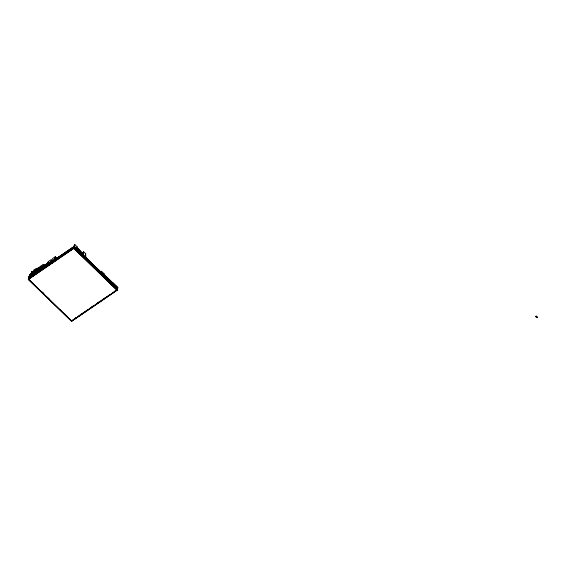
<?xml version="1.0" encoding="UTF-8"?>
<svg xmlns="http://www.w3.org/2000/svg" width="566" height="566" viewBox="0 0 566 566"><rect width="100%" height="100%" fill="white"/><g stroke="black" fill="none" stroke-linecap="round" stroke-linejoin="round"><path stroke-width="0.85" d="M70.601 250.144L70.637 248.764L28.951 277.276M70.651 249.96L70.693 248.58M84.886 257.799L85.77 253.872L83.612 251.785L82.855 255.698L83.464 253.639M85.77 253.872L85.091 257.113M84.921 258.068L84.999 256.9M54.987 258.464L55.305 258.245L54.718 259.377L55.327 258.811L56.048 259.511M77.365 249.712L77.768 248.248L78.285 248.75L77.959 249.847L77.436 249.344M77.768 248.248L78.285 248.75M45.917 265.588L46.285 264.265M43.603 266.084L43.985 264.541L43.37 264.379L40.78 266.154L40.186 268.15L41.502 268.496M43.639 267.216L44.084 265.624M54.272 260.593L54.676 259.115L55.44 259.78M54.874 258.591L55.44 256.653L54.619 259.292L55.383 259.964M47.586 263.912L48.209 261.803L47.417 264.471M112.676 282.519L112.344 282.738L112.676 282.519L117.855 287.535L117.042 290.273L71.564 321.361L28.3 279.47L29.715 274.715L33.026 272.458L33.748 273.152M31.838 271.701L30.854 274.835L31.838 271.701L33.458 271.97M31.448 273.534L32.036 271.56M33.026 272.458L33.691 273.336M35.7 270.916L36.457 268.376L33.925 270.109L33.168 272.649L34.363 273.024M36.705 271.277L35.983 270.583L36.648 271.461M40.901 267.534L39.316 267.067L37.455 268.334L36.564 271.234L36.882 270.258M38.743 268.984L39.316 267.067M43.37 264.379L42.775 266.374L43.391 266.536L43.985 264.541M44.106 265.751L29.503 275.451M47.381 264.598L46.638 263.876L47.303 264.761M48.379 264.025L47.657 263.324L48.322 264.209M50.593 261.902L51.308 259.504L48.74 261.266L48.025 263.657M50.89 261.414L51.159 261.676M51.747 261.259L52.539 258.605L55.411 256.646M54.994 259.461L55.305 258.245M55.327 258.811L55.992 259.688M57.562 258.62L56.742 257.99L57.506 258.804M58.369 258.216L57.428 257.671L58.312 258.4M68.465 250.413L67.396 252.118M70.665 249.67L70.552 250.03L71.776 248.297M74.486 244.915L73.191 247.95L74.889 244.639L77.238 246.91L76.247 249.436M28.3 279.47L73.771 248.389L74.889 244.639M77.924 248.637L77.655 249.549L76.82 249.295L77.089 248.382L77.924 248.637L79.544 250.207L79.275 251.12L78.646 251.332L79.127 250.108L79.544 250.207M78.547 251.311L79.042 249.663L77.634 249.005M78.851 251.021L79.127 250.108M79.523 251.361L79.848 250.264L82.445 252.776L82.12 253.872M85.218 256.992L85.714 255.337L85.876 257.523M71.564 321.361L71.783 320.632M93.878 265.496L117.693 288.08M101.54 271.263L101.307 273.137L101.54 271.263L104.547 274.177L104.625 275.798M104.278 275.09L104.547 274.177M106.825 277.085L106.557 277.368L106.825 277.085L117.806 287.719M535.641 316.543L536.264 315.955L537.686 317.158L537.077 317.689L535.641 316.543L537.092 317.632M48.068 263.523L29.227 276.364M48.117 263.339L29.283 276.18M48.174 263.155L29.333 275.996M36.457 268.376L35.205 272.451M36.62 271.05L36.939 270.074L29.609 275.083M37.137 269.31L37.455 268.334M79.431 251.438L79.848 250.264M72.936 247.71L73.233 247.144L72.66 248.623M71.578 249.344L72.37 247.377L71.755 249.082M67.34 252.302L68.5 250.278M76.764 247.696L77.238 246.91M29.665 274.899L33.224 272.465L34.413 272.847M35.983 270.583L33.925 270.109M29.552 275.267L40.236 267.966M29.446 275.635L46.638 263.876M29.39 275.819L47.657 263.324M51.853 260.898L50.65 261.718L51.103 261.86M29.17 276.548L51.803 261.075M29.121 276.732L55.051 259.278M29.064 276.916L56.742 257.99M29.008 277.092L57.428 257.671M28.901 277.46L74.372 246.373L117.636 288.264M28.845 277.644L74.316 246.557L117.587 288.448M28.788 277.828L74.266 246.741L117.53 288.632M28.739 278.012L74.21 246.925L117.473 288.816M28.682 278.196L74.153 247.109L117.424 288.993M28.625 278.373L74.104 247.285L117.367 289.176M28.576 278.557L74.047 247.469L117.311 289.36M28.519 278.741L73.99 247.653L117.254 289.544L114.367 291.518M28.463 278.925L73.941 247.837L117.204 289.728L112.153 293.181M74.67 318.658L76.113 317.668M80.443 314.71L83.329 312.736M86.223 310.762L88.388 309.284M91.275 307.31L94.161 305.336M97.048 303.362L99.213 301.883M102.821 299.414L104.986 297.935M108.594 295.466L110.037 294.476M72.448 320.321L76.056 317.851M78.228 316.373L81.837 313.904M84.001 312.425L86.888 310.451M89.775 308.477L94.105 305.52M95.548 304.529L99.156 302.06M100.599 301.077L104.929 298.112M106.373 297.129L109.988 294.66M81.462 252.677L83.669 252.96L83.612 251.785M31.441 272.862L31.83 272.946M40.78 266.154L42.096 266.501M104.335 274.906L117.749 287.896M73.771 248.389L117.042 290.273M42.316 292.098L43.568 293.315M30.345 280.743L32.856 283.177M42.259 292.282L44.141 294.101M47.275 297.136L49.78 299.563M60.442 309.885L61.694 311.102M64.828 314.137L67.34 316.564M85.728 257.077L85.77 258.768M73.884 248.021L28.406 279.109L71.677 321L117.148 289.912L73.884 248.021M73.828 248.205L28.357 279.293L71.62 321.177L117.091 290.096L73.828 248.205"/></g></svg>
